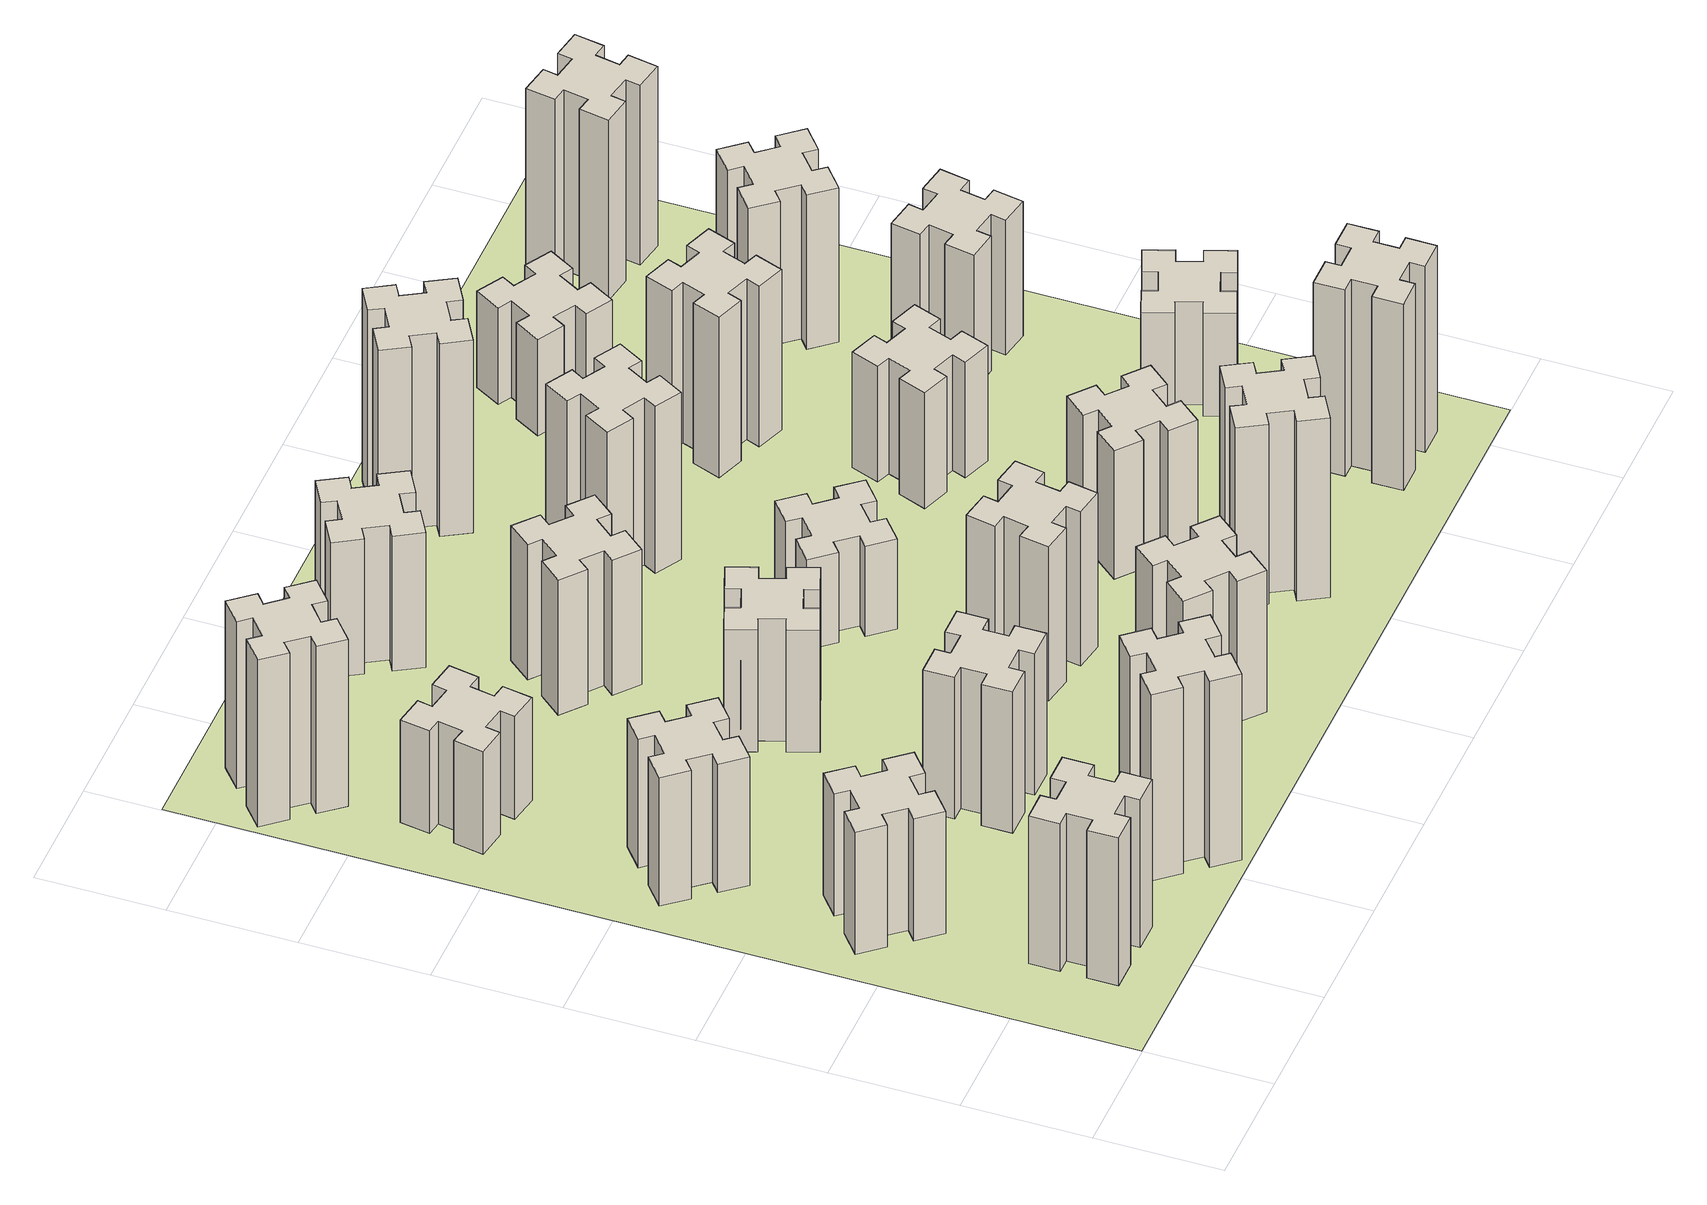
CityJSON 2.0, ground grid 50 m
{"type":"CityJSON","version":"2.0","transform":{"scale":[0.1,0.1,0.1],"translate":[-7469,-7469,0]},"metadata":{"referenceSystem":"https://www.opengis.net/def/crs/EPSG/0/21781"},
"CityObjects":{
"building1":{"type":"Building","attributes":{"class":"1000","function":"1000","usage":"1000","yearOfConstruction":2016,"roofType":"1000","measuredHeight":69,"storeysAboveGround":30,"storeysBelowGround":0},"geometry":[{"type":"Solid","lod":"1","boundaries":[[[[0,1,2,3,4,5,6,7,8,9,10,11,12,13,14,15,16,17,18,19]],[[17,16,20,21]],[[16,15,22,20]],[[15,14,23,22]],[[14,13,24,23]],[[13,12,25,24]],[[12,11,26,25]],[[11,10,27,26]],[[10,9,28,27]],[[9,8,29,28]],[[8,7,30,29]],[[7,6,31,30]],[[6,5,32,31]],[[5,4,33,32]],[[4,3,34,33]],[[3,2,35,34]],[[2,1,36,35]],[[1,0,37,36]],[[0,19,38,37]],[[19,18,39,38]],[[18,17,21,39]],[[24,25,26,27,28,29,30,31,32,33,34,35,36,37,38,39,21,20,22,23]]]]}]},
"building2":{"type":"Building","attributes":{"class":"1000","function":"1000","usage":"1000","yearOfConstruction":2016,"roofType":"1000","measuredHeight":57,"storeysAboveGround":30,"storeysBelowGround":0},"geometry":[{"type":"Solid","lod":"1","boundaries":[[[[40,41,42,43,44,45,46,47,48,49,50,51,52,53,54,55,56,57,58,59]],[[57,56,60,61]],[[56,55,62,60]],[[55,54,63,62]],[[54,53,64,63]],[[53,52,65,64]],[[52,51,66,65]],[[51,50,67,66]],[[50,49,68,67]],[[49,48,69,68]],[[48,47,70,69]],[[47,46,71,70]],[[46,45,72,71]],[[45,44,73,72]],[[44,43,74,73]],[[43,42,75,74]],[[42,41,76,75]],[[41,40,77,76]],[[40,59,78,77]],[[59,58,79,78]],[[58,57,61,79]],[[64,65,66,67,68,69,70,71,72,73,74,75,76,77,78,79,61,60,62,63]]]]}]},
"building3":{"type":"Building","attributes":{"class":"1000","function":"1000","usage":"1000","yearOfConstruction":2016,"roofType":"1000","measuredHeight":60,"storeysAboveGround":30,"storeysBelowGround":0},"geometry":[{"type":"Solid","lod":"1","boundaries":[[[[80,81,82,83,84,85,86,87,88,89,90,91,92,93,94,95,96,97,98,99]],[[97,96,100,101]],[[96,95,102,100]],[[95,94,103,102]],[[94,93,104,103]],[[93,92,105,104]],[[92,91,106,105]],[[91,90,107,106]],[[90,89,108,107]],[[89,88,109,108]],[[88,87,110,109]],[[87,86,111,110]],[[86,85,112,111]],[[85,84,113,112]],[[84,83,114,113]],[[83,82,115,114]],[[82,81,116,115]],[[81,80,117,116]],[[80,99,118,117]],[[99,98,119,118]],[[98,97,101,119]],[[104,105,106,107,108,109,110,111,112,113,114,115,116,117,118,119,101,100,102,103]]]]}]},
"building4":{"type":"Building","attributes":{"class":"1000","function":"1000","usage":"1000","yearOfConstruction":2016,"roofType":"1000","measuredHeight":48,"storeysAboveGround":30,"storeysBelowGround":0},"geometry":[{"type":"Solid","lod":"1","boundaries":[[[[120,121,122,123,124,125,126,127,128,129,130,131,132,133,134,135,136,137,138,139]],[[137,136,140,141]],[[136,135,142,140]],[[135,134,143,142]],[[134,133,144,143]],[[133,132,145,144]],[[132,131,146,145]],[[131,130,147,146]],[[130,129,148,147]],[[129,128,149,148]],[[128,127,150,149]],[[127,126,151,150]],[[126,125,152,151]],[[125,124,153,152]],[[124,123,154,153]],[[123,122,155,154]],[[122,121,156,155]],[[121,120,157,156]],[[120,139,158,157]],[[139,138,159,158]],[[138,137,141,159]],[[144,145,146,147,148,149,150,151,152,153,154,155,156,157,158,159,141,140,142,143]]]]}]},
"building5":{"type":"Building","attributes":{"class":"1000","function":"1000","usage":"1000","yearOfConstruction":2016,"roofType":"1000","measuredHeight":87,"storeysAboveGround":30,"storeysBelowGround":0},"geometry":[{"type":"Solid","lod":"1","boundaries":[[[[160,161,162,163,164,165,166,167,168,169,170,171,172,173,174,175,176,177,178,179]],[[177,176,180,181]],[[176,175,182,180]],[[175,174,183,182]],[[174,173,184,183]],[[173,172,185,184]],[[172,171,186,185]],[[171,170,187,186]],[[170,169,188,187]],[[169,168,189,188]],[[168,167,190,189]],[[167,166,191,190]],[[166,165,192,191]],[[165,164,193,192]],[[164,163,194,193]],[[163,162,195,194]],[[162,161,196,195]],[[161,160,197,196]],[[160,179,198,197]],[[179,178,199,198]],[[178,177,181,199]],[[184,185,186,187,188,189,190,191,192,193,194,195,196,197,198,199,181,180,182,183]]]]}]},
"building6":{"type":"Building","attributes":{"class":"1000","function":"1000","usage":"1000","yearOfConstruction":2016,"roofType":"1000","measuredHeight":78,"storeysAboveGround":30,"storeysBelowGround":0},"geometry":[{"type":"Solid","lod":"1","boundaries":[[[[200,201,202,203,204,205,206,207,208,209,210,211,212,213,214,215,216,217,218,219]],[[217,216,220,221]],[[216,215,222,220]],[[215,214,223,222]],[[214,213,224,223]],[[213,212,225,224]],[[212,211,226,225]],[[211,210,227,226]],[[210,209,228,227]],[[209,208,229,228]],[[208,207,230,229]],[[207,206,231,230]],[[206,205,232,231]],[[205,204,233,232]],[[204,203,234,233]],[[203,202,235,234]],[[202,201,236,235]],[[201,200,237,236]],[[200,219,238,237]],[[219,218,239,238]],[[218,217,221,239]],[[224,225,226,227,228,229,230,231,232,233,234,235,236,237,238,239,221,220,222,223]]]]}]},
"building7":{"type":"Building","attributes":{"class":"1000","function":"1000","usage":"1000","yearOfConstruction":2016,"roofType":"1000","measuredHeight":66,"storeysAboveGround":30,"storeysBelowGround":0},"geometry":[{"type":"Solid","lod":"1","boundaries":[[[[240,241,242,243,244,245,246,247,248,249,250,251,252,253,254,255,256,257,258,259]],[[257,256,260,261]],[[256,255,262,260]],[[255,254,263,262]],[[254,253,264,263]],[[253,252,265,264]],[[252,251,266,265]],[[251,250,267,266]],[[250,249,268,267]],[[249,248,269,268]],[[248,247,270,269]],[[247,246,271,270]],[[246,245,272,271]],[[245,244,273,272]],[[244,243,274,273]],[[243,242,275,274]],[[242,241,276,275]],[[241,240,277,276]],[[240,259,278,277]],[[259,258,279,278]],[[258,257,261,279]],[[264,265,266,267,268,269,270,271,272,273,274,275,276,277,278,279,261,260,262,263]]]]}]},
"building8":{"type":"Building","attributes":{"class":"1000","function":"1000","usage":"1000","yearOfConstruction":2016,"roofType":"1000","measuredHeight":57,"storeysAboveGround":30,"storeysBelowGround":0},"geometry":[{"type":"Solid","lod":"1","boundaries":[[[[280,281,282,283,284,285,286,287,288,289,290,291,292,293,294,295,296,297,298,299]],[[297,296,300,301]],[[296,295,302,300]],[[295,294,303,302]],[[294,293,304,303]],[[293,292,305,304]],[[292,291,306,305]],[[291,290,307,306]],[[290,289,308,307]],[[289,288,309,308]],[[288,287,310,309]],[[287,286,311,310]],[[286,285,312,311]],[[285,284,313,312]],[[284,283,314,313]],[[283,282,315,314]],[[282,281,316,315]],[[281,280,317,316]],[[280,299,318,317]],[[299,298,319,318]],[[298,297,301,319]],[[304,305,306,307,308,309,310,311,312,313,314,315,316,317,318,319,301,300,302,303]]]]}]},
"building9":{"type":"Building","attributes":{"class":"1000","function":"1000","usage":"1000","yearOfConstruction":2016,"roofType":"1000","measuredHeight":63,"storeysAboveGround":30,"storeysBelowGround":0},"geometry":[{"type":"Solid","lod":"1","boundaries":[[[[320,321,322,323,324,325,326,327,328,329,330,331,332,333,334,335,336,337,338,339]],[[337,336,340,341]],[[336,335,342,340]],[[335,334,343,342]],[[334,333,344,343]],[[333,332,345,344]],[[332,331,346,345]],[[331,330,347,346]],[[330,329,348,347]],[[329,328,349,348]],[[328,327,350,349]],[[327,326,351,350]],[[326,325,352,351]],[[325,324,353,352]],[[324,323,354,353]],[[323,322,355,354]],[[322,321,356,355]],[[321,320,357,356]],[[320,339,358,357]],[[339,338,359,358]],[[338,337,341,359]],[[344,345,346,347,348,349,350,351,352,353,354,355,356,357,358,359,341,340,342,343]]]]}]},
"building10":{"type":"Building","attributes":{"class":"1000","function":"1000","usage":"1000","yearOfConstruction":2016,"roofType":"1000","measuredHeight":66,"storeysAboveGround":30,"storeysBelowGround":0},"geometry":[{"type":"Solid","lod":"1","boundaries":[[[[360,361,362,363,364,365,366,367,368,369,370,371,372,373,374,375,376,377,378,379]],[[377,376,380,381]],[[376,375,382,380]],[[375,374,383,382]],[[374,373,384,383]],[[373,372,385,384]],[[372,371,386,385]],[[371,370,387,386]],[[370,369,388,387]],[[369,368,389,388]],[[368,367,390,389]],[[367,366,391,390]],[[366,365,392,391]],[[365,364,393,392]],[[364,363,394,393]],[[363,362,395,394]],[[362,361,396,395]],[[361,360,397,396]],[[360,379,398,397]],[[379,378,399,398]],[[378,377,381,399]],[[384,385,386,387,388,389,390,391,392,393,394,395,396,397,398,399,381,380,382,383]]]]}]},
"building11":{"type":"Building","attributes":{"class":"1000","function":"1000","usage":"1000","yearOfConstruction":2016,"roofType":"1000","measuredHeight":63,"storeysAboveGround":30,"storeysBelowGround":0},"geometry":[{"type":"Solid","lod":"1","boundaries":[[[[400,401,402,403,404,405,406,407,408,409,410,411,412,413,414,415,416,417,418,419]],[[417,416,420,421]],[[416,415,422,420]],[[415,414,423,422]],[[414,413,424,423]],[[413,412,425,424]],[[412,411,426,425]],[[411,410,427,426]],[[410,409,428,427]],[[409,408,429,428]],[[408,407,430,429]],[[407,406,431,430]],[[406,405,432,431]],[[405,404,433,432]],[[404,403,434,433]],[[403,402,435,434]],[[402,401,436,435]],[[401,400,437,436]],[[400,419,438,437]],[[419,418,439,438]],[[418,417,421,439]],[[424,425,426,427,428,429,430,431,432,433,434,435,436,437,438,439,421,420,422,423]]]]}]},
"building12":{"type":"Building","attributes":{"class":"1000","function":"1000","usage":"1000","yearOfConstruction":2016,"roofType":"1000","measuredHeight":72,"storeysAboveGround":30,"storeysBelowGround":0},"geometry":[{"type":"Solid","lod":"1","boundaries":[[[[440,441,442,443,444,445,446,447,448,449,450,451,452,453,454,455,456,457,458,459]],[[457,456,460,461]],[[456,455,462,460]],[[455,454,463,462]],[[454,453,464,463]],[[453,452,465,464]],[[452,451,466,465]],[[451,450,467,466]],[[450,449,468,467]],[[449,448,469,468]],[[448,447,470,469]],[[447,446,471,470]],[[446,445,472,471]],[[445,444,473,472]],[[444,443,474,473]],[[443,442,475,474]],[[442,441,476,475]],[[441,440,477,476]],[[440,459,478,477]],[[459,458,479,478]],[[458,457,461,479]],[[464,465,466,467,468,469,470,471,472,473,474,475,476,477,478,479,461,460,462,463]]]]}]},
"building13":{"type":"Building","attributes":{"class":"1000","function":"1000","usage":"1000","yearOfConstruction":2016,"roofType":"1000","measuredHeight":42,"storeysAboveGround":30,"storeysBelowGround":0},"geometry":[{"type":"Solid","lod":"1","boundaries":[[[[480,481,482,483,484,485,486,487,488,489,490,491,492,493,494,495,496,497,498,499]],[[497,496,500,501]],[[496,495,502,500]],[[495,494,503,502]],[[494,493,504,503]],[[493,492,505,504]],[[492,491,506,505]],[[491,490,507,506]],[[490,489,508,507]],[[489,488,509,508]],[[488,487,510,509]],[[487,486,511,510]],[[486,485,512,511]],[[485,484,513,512]],[[484,483,514,513]],[[483,482,515,514]],[[482,481,516,515]],[[481,480,517,516]],[[480,499,518,517]],[[499,498,519,518]],[[498,497,501,519]],[[504,505,506,507,508,509,510,511,512,513,514,515,516,517,518,519,501,500,502,503]]]]}]},
"building14":{"type":"Building","attributes":{"class":"1000","function":"1000","usage":"1000","yearOfConstruction":2016,"roofType":"1000","measuredHeight":78,"storeysAboveGround":30,"storeysBelowGround":0},"geometry":[{"type":"Solid","lod":"1","boundaries":[[[[520,521,522,523,524,525,526,527,528,529,530,531,532,533,534,535,536,537,538,539]],[[537,536,540,541]],[[536,535,542,540]],[[535,534,543,542]],[[534,533,544,543]],[[533,532,545,544]],[[532,531,546,545]],[[531,530,547,546]],[[530,529,548,547]],[[529,528,549,548]],[[528,527,550,549]],[[527,526,551,550]],[[526,525,552,551]],[[525,524,553,552]],[[524,523,554,553]],[[523,522,555,554]],[[522,521,556,555]],[[521,520,557,556]],[[520,539,558,557]],[[539,538,559,558]],[[538,537,541,559]],[[544,545,546,547,548,549,550,551,552,553,554,555,556,557,558,559,541,540,542,543]]]]}]},
"building15":{"type":"Building","attributes":{"class":"1000","function":"1000","usage":"1000","yearOfConstruction":2016,"roofType":"1000","measuredHeight":84,"storeysAboveGround":30,"storeysBelowGround":0},"geometry":[{"type":"Solid","lod":"1","boundaries":[[[[560,561,562,563,564,565,566,567,568,569,570,571,572,573,574,575,576,577,578,579]],[[577,576,580,581]],[[576,575,582,580]],[[575,574,583,582]],[[574,573,584,583]],[[573,572,585,584]],[[572,571,586,585]],[[571,570,587,586]],[[570,569,588,587]],[[569,568,589,588]],[[568,567,590,589]],[[567,566,591,590]],[[566,565,592,591]],[[565,564,593,592]],[[564,563,594,593]],[[563,562,595,594]],[[562,561,596,595]],[[561,560,597,596]],[[560,579,598,597]],[[579,578,599,598]],[[578,577,581,599]],[[584,585,586,587,588,589,590,591,592,593,594,595,596,597,598,599,581,580,582,583]]]]}]},
"building16":{"type":"Building","attributes":{"class":"1000","function":"1000","usage":"1000","yearOfConstruction":2016,"roofType":"1000","measuredHeight":90,"storeysAboveGround":30,"storeysBelowGround":0},"geometry":[{"type":"Solid","lod":"1","boundaries":[[[[600,601,602,603,604,605,606,607,608,609,610,611,612,613,614,615,616,617,618,619]],[[617,616,620,621]],[[616,615,622,620]],[[615,614,623,622]],[[614,613,624,623]],[[613,612,625,624]],[[612,611,626,625]],[[611,610,627,626]],[[610,609,628,627]],[[609,608,629,628]],[[608,607,630,629]],[[607,606,631,630]],[[606,605,632,631]],[[605,604,633,632]],[[604,603,634,633]],[[603,602,635,634]],[[602,601,636,635]],[[601,600,637,636]],[[600,619,638,637]],[[619,618,639,638]],[[618,617,621,639]],[[624,625,626,627,628,629,630,631,632,633,634,635,636,637,638,639,621,620,622,623]]]]}]},
"building17":{"type":"Building","attributes":{"class":"1000","function":"1000","usage":"1000","yearOfConstruction":2016,"roofType":"1000","measuredHeight":60,"storeysAboveGround":30,"storeysBelowGround":0},"geometry":[{"type":"Solid","lod":"1","boundaries":[[[[640,641,642,643,644,645,646,647,648,649,650,651,652,653,654,655,656,657,658,659]],[[657,656,660,661]],[[656,655,662,660]],[[655,654,663,662]],[[654,653,664,663]],[[653,652,665,664]],[[652,651,666,665]],[[651,650,667,666]],[[650,649,668,667]],[[649,648,669,668]],[[648,647,670,669]],[[647,646,671,670]],[[646,645,672,671]],[[645,644,673,672]],[[644,643,674,673]],[[643,642,675,674]],[[642,641,676,675]],[[641,640,677,676]],[[640,659,678,677]],[[659,658,679,678]],[[658,657,661,679]],[[664,665,666,667,668,669,670,671,672,673,674,675,676,677,678,679,661,660,662,663]]]]}]},
"building18":{"type":"Building","attributes":{"class":"1000","function":"1000","usage":"1000","yearOfConstruction":2016,"roofType":"1000","measuredHeight":54,"storeysAboveGround":30,"storeysBelowGround":0},"geometry":[{"type":"Solid","lod":"1","boundaries":[[[[680,681,682,683,684,685,686,687,688,689,690,691,692,693,694,695,696,697,698,699]],[[697,696,700,701]],[[696,695,702,700]],[[695,694,703,702]],[[694,693,704,703]],[[693,692,705,704]],[[692,691,706,705]],[[691,690,707,706]],[[690,689,708,707]],[[689,688,709,708]],[[688,687,710,709]],[[687,686,711,710]],[[686,685,712,711]],[[685,684,713,712]],[[684,683,714,713]],[[683,682,715,714]],[[682,681,716,715]],[[681,680,717,716]],[[680,699,718,717]],[[699,698,719,718]],[[698,697,701,719]],[[704,705,706,707,708,709,710,711,712,713,714,715,716,717,718,719,701,700,702,703]]]]}]},
"building19":{"type":"Building","attributes":{"class":"1000","function":"1000","usage":"1000","yearOfConstruction":2016,"roofType":"1000","measuredHeight":75,"storeysAboveGround":30,"storeysBelowGround":0},"geometry":[{"type":"Solid","lod":"1","boundaries":[[[[720,721,722,723,724,725,726,727,728,729,730,731,732,733,734,735,736,737,738,739]],[[737,736,740,741]],[[736,735,742,740]],[[735,734,743,742]],[[734,733,744,743]],[[733,732,745,744]],[[732,731,746,745]],[[731,730,747,746]],[[730,729,748,747]],[[729,728,749,748]],[[728,727,750,749]],[[727,726,751,750]],[[726,725,752,751]],[[725,724,753,752]],[[724,723,754,753]],[[723,722,755,754]],[[722,721,756,755]],[[721,720,757,756]],[[720,739,758,757]],[[739,738,759,758]],[[738,737,741,759]],[[744,745,746,747,748,749,750,751,752,753,754,755,756,757,758,759,741,740,742,743]]]]}]},
"building20":{"type":"Building","attributes":{"class":"1000","function":"1000","usage":"1000","yearOfConstruction":2016,"roofType":"1000","measuredHeight":87,"storeysAboveGround":30,"storeysBelowGround":0},"geometry":[{"type":"Solid","lod":"1","boundaries":[[[[760,761,762,763,764,765,766,767,768,769,770,771,772,773,774,775,776,777,778,779]],[[777,776,780,781]],[[776,775,782,780]],[[775,774,783,782]],[[774,773,784,783]],[[773,772,785,784]],[[772,771,786,785]],[[771,770,787,786]],[[770,769,788,787]],[[769,768,789,788]],[[768,767,790,789]],[[767,766,791,790]],[[766,765,792,791]],[[765,764,793,792]],[[764,763,794,793]],[[763,762,795,794]],[[762,761,796,795]],[[761,760,797,796]],[[760,779,798,797]],[[779,778,799,798]],[[778,777,781,799]],[[784,785,786,787,788,789,790,791,792,793,794,795,796,797,798,799,781,780,782,783]]]]}]},
"building21":{"type":"Building","attributes":{"class":"1000","function":"1000","usage":"1000","yearOfConstruction":2016,"roofType":"1000","measuredHeight":45,"storeysAboveGround":30,"storeysBelowGround":0},"geometry":[{"type":"Solid","lod":"1","boundaries":[[[[800,801,802,803,804,805,806,807,808,809,810,811,812,813,814,815,816,817,818,819]],[[817,816,820,821]],[[816,815,822,820]],[[815,814,823,822]],[[814,813,824,823]],[[813,812,825,824]],[[812,811,826,825]],[[811,810,827,826]],[[810,809,828,827]],[[809,808,829,828]],[[808,807,830,829]],[[807,806,831,830]],[[806,805,832,831]],[[805,804,833,832]],[[804,803,834,833]],[[803,802,835,834]],[[802,801,836,835]],[[801,800,837,836]],[[800,819,838,837]],[[819,818,839,838]],[[818,817,821,839]],[[824,825,826,827,828,829,830,831,832,833,834,835,836,837,838,839,821,820,822,823]]]]}]},
"building22":{"type":"Building","attributes":{"class":"1000","function":"1000","usage":"1000","yearOfConstruction":2016,"roofType":"1000","measuredHeight":48,"storeysAboveGround":30,"storeysBelowGround":0},"geometry":[{"type":"Solid","lod":"1","boundaries":[[[[840,841,842,843,844,845,846,847,848,849,850,851,852,853,854,855,856,857,858,859]],[[857,856,860,861]],[[856,855,862,860]],[[855,854,863,862]],[[854,853,864,863]],[[853,852,865,864]],[[852,851,866,865]],[[851,850,867,866]],[[850,849,868,867]],[[849,848,869,868]],[[848,847,870,869]],[[847,846,871,870]],[[846,845,872,871]],[[845,844,873,872]],[[844,843,874,873]],[[843,842,875,874]],[[842,841,876,875]],[[841,840,877,876]],[[840,859,878,877]],[[859,858,879,878]],[[858,857,861,879]],[[864,865,866,867,868,869,870,871,872,873,874,875,876,877,878,879,861,860,862,863]]]]}]},
"building23":{"type":"Building","attributes":{"class":"1000","function":"1000","usage":"1000","yearOfConstruction":2016,"roofType":"1000","measuredHeight":63,"storeysAboveGround":30,"storeysBelowGround":0},"geometry":[{"type":"Solid","lod":"1","boundaries":[[[[880,881,882,883,884,885,886,887,888,889,890,891,892,893,894,895,896,897,898,899]],[[897,896,900,901]],[[896,895,902,900]],[[895,894,903,902]],[[894,893,904,903]],[[893,892,905,904]],[[892,891,906,905]],[[891,890,907,906]],[[890,889,908,907]],[[889,888,909,908]],[[888,887,910,909]],[[887,886,911,910]],[[886,885,912,911]],[[885,884,913,912]],[[884,883,914,913]],[[883,882,915,914]],[[882,881,916,915]],[[881,880,917,916]],[[880,899,918,917]],[[899,898,919,918]],[[898,897,901,919]],[[904,905,906,907,908,909,910,911,912,913,914,915,916,917,918,919,901,900,902,903]]]]}]},
"building24":{"type":"Building","attributes":{"class":"1000","function":"1000","usage":"1000","yearOfConstruction":2016,"roofType":"1000","measuredHeight":72,"storeysAboveGround":30,"storeysBelowGround":0},"geometry":[{"type":"Solid","lod":"1","boundaries":[[[[920,921,922,923,924,925,926,927,928,929,930,931,932,933,934,935,936,937,938,939]],[[937,936,940,941]],[[936,935,942,940]],[[935,934,943,942]],[[934,933,944,943]],[[933,932,945,944]],[[932,931,946,945]],[[931,930,947,946]],[[930,929,948,947]],[[929,928,949,948]],[[928,927,950,949]],[[927,926,951,950]],[[926,925,952,951]],[[925,924,953,952]],[[924,923,954,953]],[[923,922,955,954]],[[922,921,956,955]],[[921,920,957,956]],[[920,939,958,957]],[[939,938,959,958]],[[938,937,941,959]],[[944,945,946,947,948,949,950,951,952,953,954,955,956,957,958,959,941,940,942,943]]]]}]},
"building25":{"type":"Building","attributes":{"class":"1000","function":"1000","usage":"1000","yearOfConstruction":2016,"roofType":"1000","measuredHeight":84,"storeysAboveGround":30,"storeysBelowGround":0},"geometry":[{"type":"Solid","lod":"1","boundaries":[[[[960,961,962,963,964,965,966,967,968,969,970,971,972,973,974,975,976,977,978,979]],[[977,976,980,981]],[[976,975,982,980]],[[975,974,983,982]],[[974,973,984,983]],[[973,972,985,984]],[[972,971,986,985]],[[971,970,987,986]],[[970,969,988,987]],[[969,968,989,988]],[[968,967,990,989]],[[967,966,991,990]],[[966,965,992,991]],[[965,964,993,992]],[[964,963,994,993]],[[963,962,995,994]],[[962,961,996,995]],[[961,960,997,996]],[[960,979,998,997]],[[979,978,999,998]],[[978,977,981,999]],[[984,985,986,987,988,989,990,991,992,993,994,995,996,997,998,999,981,980,982,983]]]]}]},
"landuse1":{"type":"LandUse","attributes":{"name":"plot1","function":"1010"},"geometry":[{"type":"MultiSurface","lod":"1","boundaries":[[[1000,1001,1002,1003]]]}]}
},
"vertices":[
[425,265,0],[525,265,0],[525,205,0],[645,205,0],[645,325,0],[585,325,0],[585,425,0],[645,425,0],[645,545,0],[525,545,0],[525,485,0],[425,485,0],[425,545,0],[305,545,0],[305,425,0],[365,425,0],[365,325,0],[305,325,0],[305,205,0],[425,205,0],[365,325,690],[305,325,690],[365,425,690],[305,425,690],[305,545,690],[425,545,690],[425,485,690],[525,485,690],[525,545,690],[645,545,690],[645,425,690],[585,425,690],[585,325,690],[645,325,690],[645,205,690],[525,205,690],[525,265,690],[425,265,690],[425,205,690],[305,205,690],
[492,1148,0],[427,1224,0],[473,1263,0],[396,1355,0],[304,1278,0],[343,1232,0],[266,1167,0],[228,1213,0],[136,1136,0],[213,1044,0],[259,1083,0],[323,1006,0],[277,968,0],[354,876,0],[446,953,0],[408,999,0],[484,1063,0],[523,1017,0],[615,1094,0],[538,1186,0],[484,1063,570],[523,1017,570],[408,999,570],[446,953,570],[354,876,570],[277,968,570],[323,1006,570],[259,1083,570],[213,1044,570],[136,1136,570],[228,1213,570],[266,1167,570],[343,1232,570],[304,1278,570],[396,1355,570],[473,1263,570],[427,1224,570],[492,1148,570],[538,1186,570],[615,1094,570],
[259,1823,0],[323,1746,0],[277,1708,0],[354,1616,0],[446,1693,0],[408,1739,0],[484,1803,0],[523,1757,0],[615,1834,0],[538,1926,0],[492,1888,0],[427,1964,0],[473,2003,0],[396,2095,0],[304,2018,0],[343,1972,0],[266,1907,0],[228,1953,0],[136,1876,0],[213,1784,0],[266,1907,600],[228,1953,600],[343,1972,600],[304,2018,600],[396,2095,600],[473,2003,600],[427,1964,600],[492,1888,600],[538,1926,600],[615,1834,600],[523,1757,600],[484,1803,600],[408,1739,600],[446,1693,600],[354,1616,600],[277,1708,600],[323,1746,600],[259,1823,600],[213,1784,600],[136,1876,600],
[475,2627,0],[492,2725,0],[551,2715,0],[572,2833,0],[454,2854,0],[444,2795,0],[345,2812,0],[356,2871,0],[237,2892,0],[217,2774,0],[276,2764,0],[258,2665,0],[199,2676,0],[178,2557,0],[297,2537,0],[307,2596,0],[405,2578,0],[395,2519,0],[513,2498,0],[534,2617,0],[405,2578,480],[395,2519,480],[307,2596,480],[297,2537,480],[178,2557,480],[199,2676,480],[258,2665,480],[276,2764,480],[217,2774,480],[237,2892,480],[356,2871,480],[345,2812,480],[444,2795,480],[454,2854,480],[572,2833,480],[551,2715,480],[492,2725,480],[475,2627,480],[534,2617,480],[513,2498,480],
[1232,308,0],[1167,384,0],[1213,423,0],[1136,515,0],[1044,438,0],[1083,392,0],[1006,327,0],[968,373,0],[876,296,0],[953,204,0],[999,243,0],[1063,166,0],[1017,128,0],[1094,36,0],[1186,113,0],[1148,159,0],[1224,223,0],[1263,177,0],[1355,254,0],[1278,346,0],[1224,223,870],[1263,177,870],[1148,159,870],[1186,113,870],[1094,36,870],[1017,128,870],[1063,166,870],[999,243,870],[953,204,870],[876,296,870],[968,373,870],[1006,327,870],[1083,392,870],[1044,438,870],[1136,515,870],[1213,423,870],[1167,384,870],[1232,308,870],[1278,346,870],[1355,254,870],
[308,3219,0],[384,3283,0],[423,3237,0],[515,3314,0],[438,3406,0],[392,3368,0],[327,3444,0],[373,3483,0],[296,3575,0],[204,3498,0],[243,3452,0],[166,3387,0],[128,3433,0],[36,3356,0],[113,3264,0],[159,3303,0],[223,3226,0],[177,3188,0],[254,3096,0],[346,3173,0],[223,3226,780],[177,3188,780],[159,3303,780],[113,3264,780],[36,3356,780],[128,3433,780],[166,3387,780],[243,3452,780],[204,3498,780],[296,3575,780],[373,3483,780],[327,3444,780],[392,3368,780],[438,3406,780],[515,3314,780],[423,3237,780],[384,3283,780],[308,3219,780],[346,3173,780],[254,3096,780],
[1005,1065,0],[1005,965,0],[945,965,0],[945,845,0],[1065,845,0],[1065,905,0],[1165,905,0],[1165,845,0],[1285,845,0],[1285,965,0],[1225,965,0],[1225,1065,0],[1285,1065,0],[1285,1185,0],[1165,1185,0],[1165,1125,0],[1065,1125,0],[1065,1185,0],[945,1185,0],[945,1065,0],[1065,1125,660],[1065,1185,660],[1165,1125,660],[1165,1185,660],[1285,1185,660],[1285,1065,660],[1225,1065,660],[1225,965,660],[1285,965,660],[1285,845,660],[1165,845,660],[1165,905,660],[1065,905,660],[1065,845,660],[945,845,660],[945,965,660],[1005,965,660],[1005,1065,660],[945,1065,660],[945,1185,660],
[1336,1846,0],[1302,1940,0],[1358,1960,0],[1317,2073,0],[1204,2032,0],[1225,1976,0],[1131,1942,0],[1110,1998,0],[997,1957,0],[1039,1844,0],[1095,1865,0],[1129,1771,0],[1073,1750,0],[1114,1637,0],[1227,1679,0],[1206,1735,0],[1300,1769,0],[1320,1713,0],[1433,1754,0],[1392,1867,0],[1300,1769,570],[1320,1713,570],[1206,1735,570],[1227,1679,570],[1114,1637,570],[1073,1750,570],[1129,1771,570],[1095,1865,570],[1039,1844,570],[997,1957,570],[1110,1998,570],[1131,1942,570],[1225,1976,570],[1204,2032,570],[1317,2073,570],[1358,1960,570],[1302,1940,570],[1336,1846,570],[1392,1867,570],[1433,1754,570],
[1267,2486,0],[1332,2563,0],[1378,2524,0],[1455,2616,0],[1363,2693,0],[1324,2647,0],[1248,2712,0],[1286,2758,0],[1194,2835,0],[1117,2743,0],[1163,2704,0],[1099,2628,0],[1053,2666,0],[976,2574,0],[1068,2497,0],[1106,2543,0],[1183,2479,0],[1144,2433,0],[1236,2356,0],[1313,2448,0],[1183,2479,630],[1144,2433,630],[1106,2543,630],[1068,2497,630],[976,2574,630],[1053,2666,630],[1099,2628,630],[1163,2704,630],[1117,2743,630],[1194,2835,630],[1286,2758,630],[1248,2712,630],[1324,2647,630],[1363,2693,630],[1455,2616,630],[1378,2524,630],[1332,2563,630],[1267,2486,630],[1313,2448,630],[1236,2356,630],
[1803,584,0],[1739,508,0],[1693,546,0],[1616,454,0],[1708,377,0],[1746,423,0],[1823,359,0],[1784,313,0],[1876,236,0],[1953,328,0],[1907,366,0],[1972,443,0],[2018,404,0],[2095,496,0],[2003,573,0],[1964,527,0],[1888,592,0],[1926,638,0],[1834,715,0],[1757,623,0],[1888,592,660],[1926,638,660],[1964,527,660],[2003,573,660],[2095,496,660],[2018,404,660],[1972,443,660],[1907,366,660],[1953,328,660],[1876,236,660],[1784,313,660],[1823,359,660],[1746,423,660],[1708,377,660],[1616,454,660],[1693,546,660],[1739,508,660],[1803,584,660],[1757,623,660],[1834,715,660],
[1104,3456,0],[1017,3406,0],[987,3458,0],[883,3398,0],[943,3294,0],[995,3324,0],[1045,3237,0],[993,3207,0],[1053,3103,0],[1157,3163,0],[1127,3215,0],[1214,3265,0],[1244,3213,0],[1348,3273,0],[1288,3377,0],[1236,3347,0],[1186,3434,0],[1238,3464,0],[1178,3568,0],[1074,3508,0],[1186,3434,630],[1238,3464,630],[1236,3347,630],[1288,3377,630],[1348,3273,630],[1244,3213,630],[1214,3265,630],[1127,3215,630],[1157,3163,630],[1053,3103,630],[993,3207,630],[1045,3237,630],[995,3324,630],[943,3294,630],[883,3398,630],[987,3458,630],[1017,3406,630],[1104,3456,630],[1074,3508,630],[1178,3568,630],
[1924,1215,0],[1825,1232,0],[1836,1291,0],[1717,1312,0],[1697,1194,0],[1756,1184,0],[1738,1085,0],[1679,1096,0],[1658,977,0],[1777,957,0],[1787,1016,0],[1885,998,0],[1875,939,0],[1993,918,0],[2014,1037,0],[1955,1047,0],[1972,1145,0],[2031,1135,0],[2052,1253,0],[1934,1274,0],[1972,1145,720],[2031,1135,720],[1955,1047,720],[2014,1037,720],[1993,918,720],[1875,939,720],[1885,998,720],[1787,1016,720],[1777,957,720],[1658,977,720],[1679,1096,720],[1738,1085,720],[1756,1184,720],[1697,1194,720],[1717,1312,720],[1836,1291,720],[1825,1232,720],[1924,1215,720],[1934,1274,720],[2052,1253,720],
[1739,1823,0],[1803,1746,0],[1757,1708,0],[1834,1616,0],[1926,1693,0],[1888,1739,0],[1964,1803,0],[2003,1757,0],[2095,1834,0],[2018,1926,0],[1972,1888,0],[1907,1964,0],[1953,2003,0],[1876,2095,0],[1784,2018,0],[1823,1972,0],[1746,1907,0],[1708,1953,0],[1616,1876,0],[1693,1784,0],[1746,1907,420],[1708,1953,420],[1823,1972,420],[1784,2018,420],[1876,2095,420],[1953,2003,420],[1907,1964,420],[1972,1888,420],[2018,1926,420],[2095,1834,420],[2003,1757,420],[1964,1803,420],[1888,1739,420],[1926,1693,420],[1834,1616,420],[1757,1708,420],[1803,1746,420],[1739,1823,420],[1693,1784,420],[1616,1876,420],
[1926,2597,0],[1976,2684,0],[2028,2654,0],[2088,2758,0],[1984,2818,0],[1954,2766,0],[1867,2816,0],[1897,2868,0],[1793,2928,0],[1733,2824,0],[1785,2794,0],[1735,2707,0],[1683,2737,0],[1623,2633,0],[1727,2573,0],[1757,2625,0],[1844,2575,0],[1814,2523,0],[1918,2463,0],[1978,2567,0],[1844,2575,780],[1814,2523,780],[1757,2625,780],[1727,2573,780],[1623,2633,780],[1683,2737,780],[1735,2707,780],[1785,2794,780],[1733,2824,780],[1793,2928,780],[1897,2868,780],[1867,2816,780],[1954,2766,780],[1984,2818,780],[2088,2758,780],[2028,2654,780],[1976,2684,780],[1926,2597,780],[1978,2567,780],[1918,2463,780],
[2475,464,0],[2525,377,0],[2473,347,0],[2533,243,0],[2637,303,0],[2607,355,0],[2694,405,0],[2724,353,0],[2828,413,0],[2768,517,0],[2716,487,0],[2666,574,0],[2718,604,0],[2658,708,0],[2554,648,0],[2584,596,0],[2497,546,0],[2467,598,0],[2363,538,0],[2423,434,0],[2497,546,840],[2467,598,840],[2584,596,840],[2554,648,840],[2658,708,840],[2718,604,840],[2666,574,840],[2716,487,840],[2768,517,840],[2828,413,840],[2724,353,840],[2694,405,840],[2607,355,840],[2637,303,840],[2533,243,840],[2473,347,840],[2525,377,840],[2475,464,840],[2423,434,840],[2363,538,840],
[1844,3556,0],[1757,3506,0],[1727,3558,0],[1623,3498,0],[1683,3394,0],[1735,3424,0],[1785,3337,0],[1733,3307,0],[1793,3203,0],[1897,3263,0],[1867,3315,0],[1954,3365,0],[1984,3313,0],[2088,3373,0],[2028,3477,0],[1976,3447,0],[1926,3534,0],[1978,3564,0],[1918,3668,0],[1814,3608,0],[1926,3534,900],[1978,3564,900],[1976,3447,900],[2028,3477,900],[2088,3373,900],[1984,3313,900],[1954,3365,900],[1867,3315,900],[1897,3263,900],[1793,3203,900],[1733,3307,900],[1785,3337,900],[1735,3424,900],[1683,3394,900],[1623,3498,900],[1727,3558,900],[1757,3506,900],[1844,3556,900],[1814,3608,900],[1918,3668,900],
[2486,963,0],[2563,899,0],[2524,853,0],[2616,776,0],[2693,868,0],[2647,906,0],[2712,983,0],[2758,944,0],[2835,1036,0],[2743,1113,0],[2704,1067,0],[2628,1132,0],[2666,1178,0],[2574,1255,0],[2497,1163,0],[2543,1124,0],[2479,1048,0],[2433,1086,0],[2356,994,0],[2448,917,0],[2479,1048,600],[2433,1086,600],[2543,1124,600],[2497,1163,600],[2574,1255,600],[2666,1178,600],[2628,1132,600],[2704,1067,600],[2743,1113,600],[2835,1036,600],[2758,944,600],[2712,983,600],[2647,906,600],[2693,868,600],[2616,776,600],[2524,853,600],[2563,899,600],[2486,963,600],[2448,917,600],[2356,994,600],
[2611,1769,0],[2705,1735,0],[2684,1679,0],[2797,1637,0],[2838,1750,0],[2782,1771,0],[2816,1865,0],[2872,1844,0],[2913,1957,0],[2800,1998,0],[2780,1942,0],[2686,1976,0],[2707,2032,0],[2594,2073,0],[2553,1960,0],[2609,1940,0],[2575,1846,0],[2519,1867,0],[2477,1754,0],[2590,1713,0],[2575,1846,540],[2519,1867,540],[2609,1940,540],[2553,1960,540],[2594,2073,540],[2707,2032,540],[2686,1976,540],[2780,1942,540],[2800,1998,540],[2913,1957,540],[2872,1844,540],[2816,1865,540],[2782,1771,540],[2838,1750,540],[2797,1637,540],[2684,1679,540],[2705,1735,540],[2611,1769,540],[2590,1713,540],[2477,1754,540],
[2511,2509,0],[2605,2475,0],[2584,2419,0],[2697,2377,0],[2738,2490,0],[2682,2511,0],[2716,2605,0],[2772,2584,0],[2813,2697,0],[2700,2738,0],[2680,2682,0],[2586,2716,0],[2607,2772,0],[2494,2813,0],[2453,2700,0],[2509,2680,0],[2475,2586,0],[2419,2607,0],[2377,2494,0],[2490,2453,0],[2475,2586,750],[2419,2607,750],[2509,2680,750],[2453,2700,750],[2494,2813,750],[2607,2772,750],[2586,2716,750],[2680,2682,750],[2700,2738,750],[2813,2697,750],[2772,2584,750],[2716,2605,750],[2682,2511,750],[2738,2490,750],[2697,2377,750],[2584,2419,750],[2605,2475,750],[2511,2509,750],[2490,2453,750],[2377,2494,750],
[3225,425,0],[3225,325,0],[3165,325,0],[3165,205,0],[3285,205,0],[3285,265,0],[3385,265,0],[3385,205,0],[3505,205,0],[3505,325,0],[3445,325,0],[3445,425,0],[3505,425,0],[3505,545,0],[3385,545,0],[3385,485,0],[3285,485,0],[3285,545,0],[3165,545,0],[3165,425,0],[3285,485,870],[3285,545,870],[3385,485,870],[3385,545,870],[3505,545,870],[3505,425,870],[3445,425,870],[3445,325,870],[3505,325,870],[3505,205,870],[3385,205,870],[3385,265,870],[3285,265,870],[3285,205,870],[3165,205,870],[3165,325,870],[3225,325,870],[3225,425,870],[3165,425,870],[3165,545,870],
[2497,3165,0],[2584,3115,0],[2554,3063,0],[2658,3003,0],[2718,3107,0],[2666,3137,0],[2716,3224,0],[2768,3194,0],[2828,3298,0],[2724,3358,0],[2694,3306,0],[2607,3356,0],[2637,3408,0],[2533,3468,0],[2473,3364,0],[2525,3334,0],[2475,3247,0],[2423,3277,0],[2363,3173,0],[2467,3113,0],[2475,3247,450],[2423,3277,450],[2525,3334,450],[2473,3364,450],[2533,3468,450],[2637,3408,450],[2607,3356,450],[2694,3306,450],[2724,3358,450],[2828,3298,450],[2768,3194,450],[2716,3224,450],[2666,3137,450],[2718,3107,450],[2658,3003,450],[2554,3063,450],[2584,3115,450],[2497,3165,450],[2467,3113,450],[2363,3173,450],
[3315,1125,0],[3349,1031,0],[3293,1010,0],[3334,897,0],[3447,939,0],[3426,995,0],[3520,1029,0],[3540,973,0],[3653,1014,0],[3612,1127,0],[3556,1106,0],[3522,1200,0],[3578,1220,0],[3537,1333,0],[3424,1292,0],[3445,1236,0],[3351,1202,0],[3330,1258,0],[3217,1217,0],[3259,1104,0],[3351,1202,480],[3330,1258,480],[3445,1236,480],[3424,1292,480],[3537,1333,480],[3578,1220,480],[3522,1200,480],[3556,1106,480],[3612,1127,480],[3653,1014,480],[3540,973,480],[3520,1029,480],[3426,995,480],[3447,939,480],[3334,897,480],[3293,1010,480],[3349,1031,480],[3315,1125,480],[3259,1104,480],[3217,1217,480],
[3404,2055,0],[3305,2072,0],[3316,2131,0],[3197,2152,0],[3177,2034,0],[3236,2024,0],[3218,1925,0],[3159,1936,0],[3138,1817,0],[3257,1797,0],[3267,1856,0],[3365,1838,0],[3355,1779,0],[3473,1758,0],[3494,1877,0],[3435,1887,0],[3452,1985,0],[3511,1975,0],[3532,2093,0],[3414,2114,0],[3452,1985,630],[3511,1975,630],[3435,1887,630],[3494,1877,630],[3473,1758,630],[3355,1779,630],[3365,1838,630],[3267,1856,630],[3257,1797,630],[3138,1817,630],[3159,1936,630],[3218,1925,630],[3236,2024,630],[3177,2034,630],[3197,2152,630],[3316,2131,630],[3305,2072,630],[3404,2055,630],[3414,2114,630],[3532,2093,630],
[3119,2563,0],[3183,2486,0],[3137,2448,0],[3214,2356,0],[3306,2433,0],[3268,2479,0],[3344,2543,0],[3383,2497,0],[3475,2574,0],[3398,2666,0],[3352,2628,0],[3287,2704,0],[3333,2743,0],[3256,2835,0],[3164,2758,0],[3203,2712,0],[3126,2647,0],[3088,2693,0],[2996,2616,0],[3073,2524,0],[3126,2647,720],[3088,2693,720],[3203,2712,720],[3164,2758,720],[3256,2835,720],[3333,2743,720],[3287,2704,720],[3352,2628,720],[3398,2666,720],[3475,2574,720],[3383,2497,720],[3344,2543,720],[3268,2479,720],[3306,2433,720],[3214,2356,720],[3137,2448,720],[3183,2486,720],[3119,2563,720],[3073,2524,720],[2996,2616,720],
[3404,3435,0],[3305,3452,0],[3316,3511,0],[3197,3532,0],[3177,3414,0],[3236,3404,0],[3218,3305,0],[3159,3316,0],[3138,3197,0],[3257,3177,0],[3267,3236,0],[3365,3218,0],[3355,3159,0],[3473,3138,0],[3494,3257,0],[3435,3267,0],[3452,3365,0],[3511,3355,0],[3532,3473,0],[3414,3494,0],[3452,3365,840],[3511,3355,840],[3435,3267,840],[3494,3257,840],[3473,3138,840],[3355,3159,840],[3365,3218,840],[3267,3236,840],[3257,3177,840],[3138,3197,840],[3159,3316,840],[3218,3305,840],[3236,3404,840],[3177,3414,840],[3197,3532,840],[3316,3511,840],[3305,3452,840],[3404,3435,840],[3414,3494,840],[3532,3473,840],
[5,3705,0],[3705,3705,0],[3705,5,0],[5,5,0]
]}
